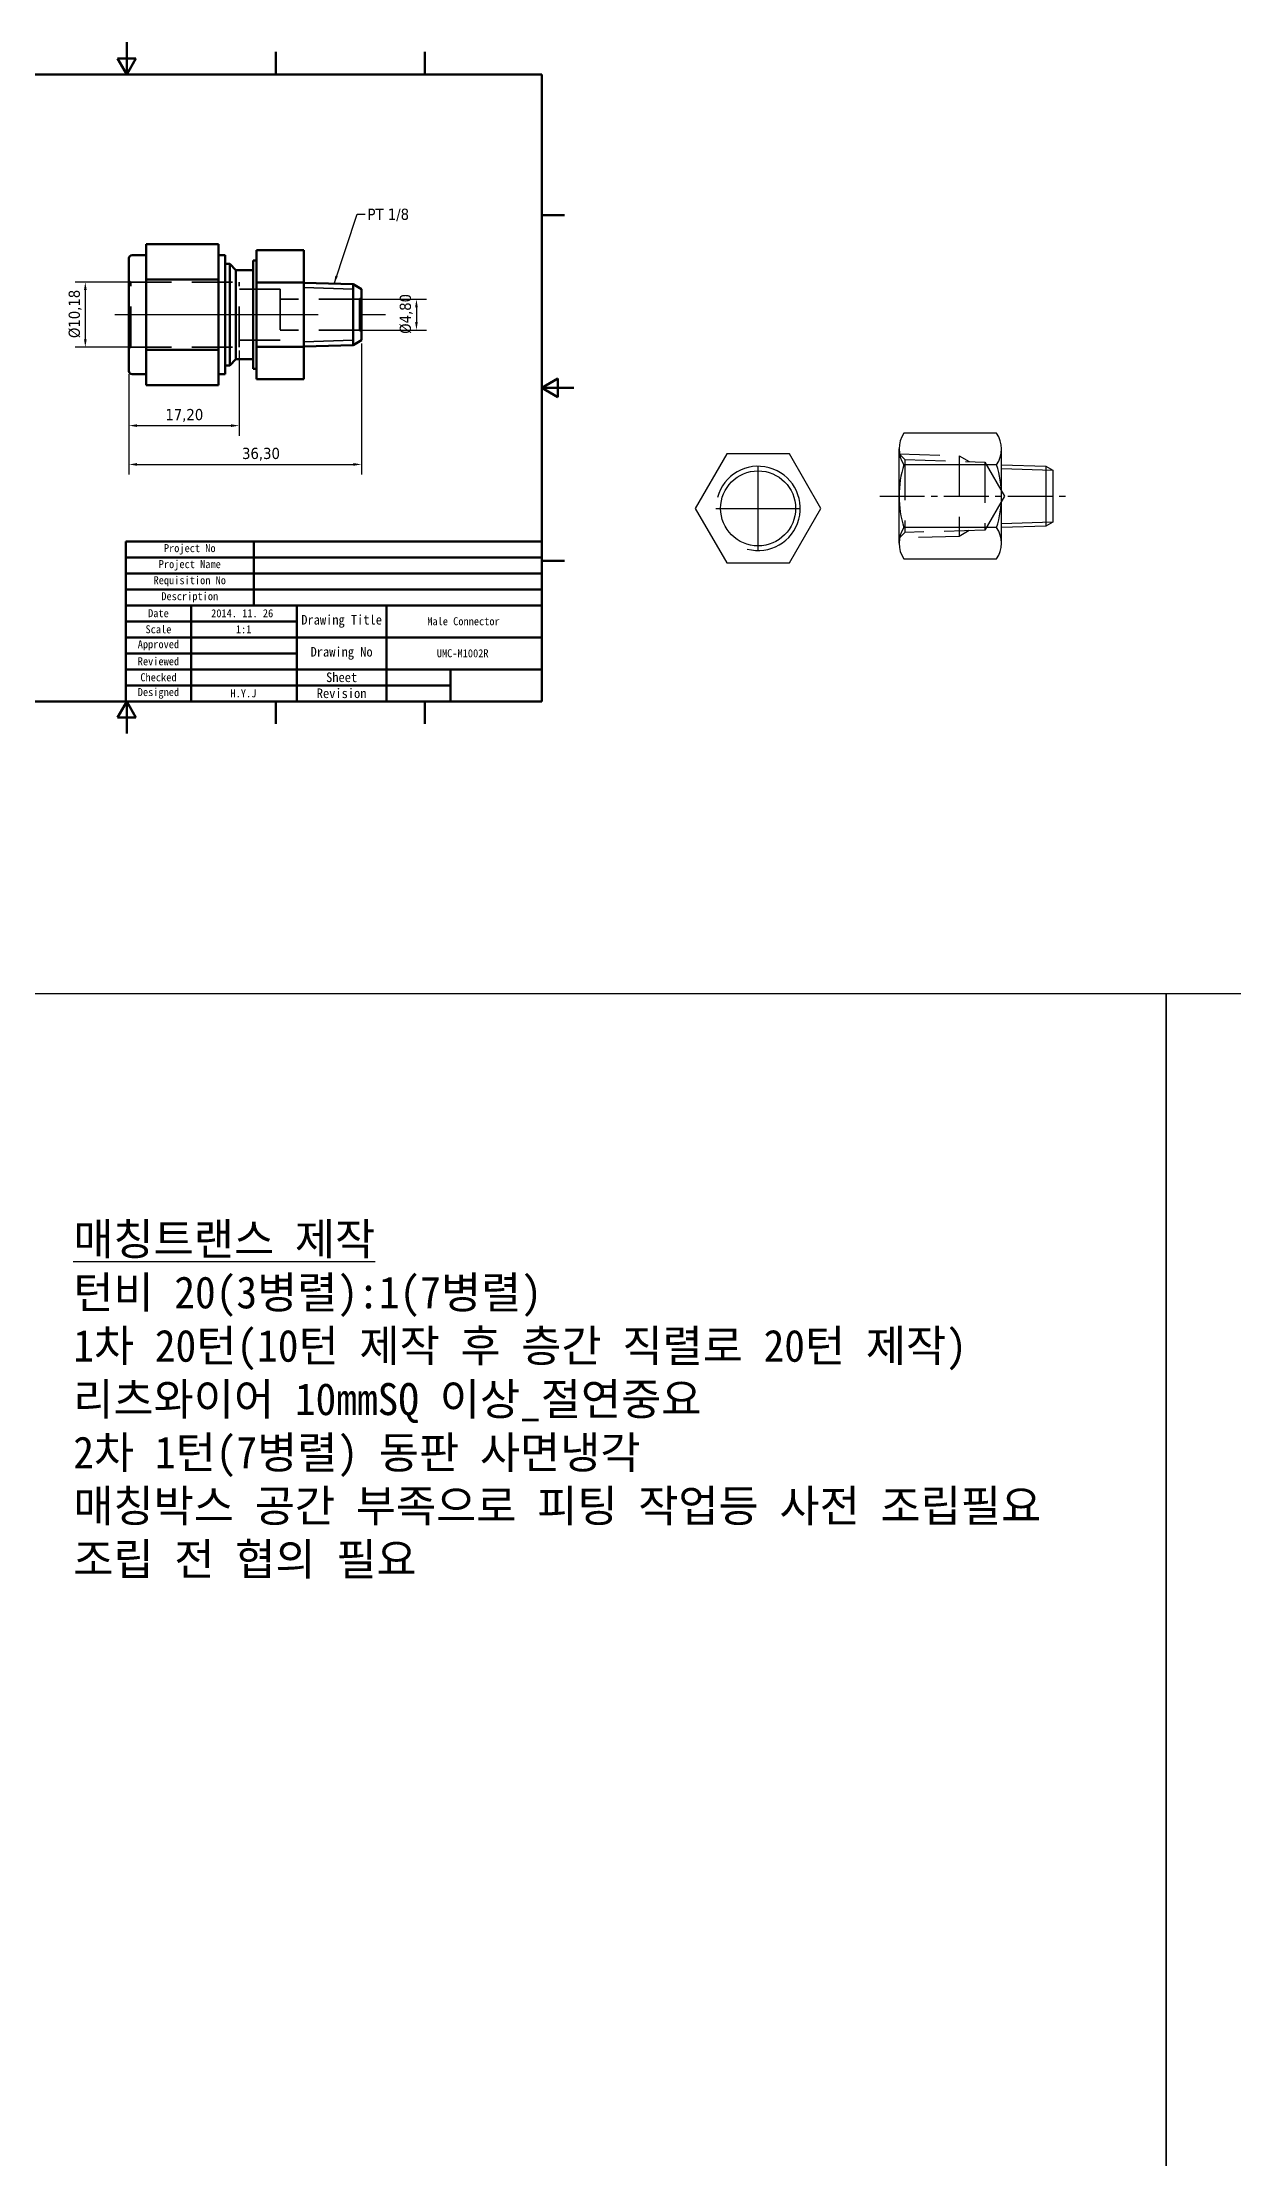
# Model space of a CAD drawing. Header units: millimetres. Extents: x -4251 to 2609, y -1673 to 4048.
# Drawn here: x -2585.7 to -2399.6, y 1102.1 to 1432.6 of the extents above; entities that cross this region are included whole.
import ezdxf
from ezdxf.enums import TextEntityAlignment as Align

# ---------------------------------------------------------------- set-up
doc = ezdxf.new("R2010")
doc.units = ezdxf.units.MM
for name, pattern in [('CENTER', [50.8, 31.75, -6.35, 6.35, -6.35]), ('CENTER1', [10, 7, -1, 1, -1]), ('HIDDEN', [9.525, 6.35, -3.175])]:
    doc.linetypes.add(name, pattern=pattern)
doc.layers.add('CENTER', color=1, linetype='CENTER')
doc.layers.add('THIN', color=3, linetype='Continuous')
for name, color, linetype, lineweight in [('경계(ISO)', 7, 'Continuous', 70), ('기호(ISO)', 7, 'Continuous', 25), ('외형선(ISO)', 7, 'Continuous', 50), ('은선 (ISO)', 2, 'HIDDEN', 35), ('제목(ISO)', 5, 'Continuous', 50), ('좁은 외형선(ISO)', 7, 'Continuous', 35), ('중심선(ISO)', 1, 'CENTER', 25), ('치수(ISO)', 7, 'Continuous', 25)]:
    doc.layers.add(name, color=color, linetype=linetype, lineweight=lineweight)
doc.styles.add('HAN', font='')
doc.styles.add('주 문자 (ISO)', font='tahoma.ttf')
doc.styles.add('텍스트 스타일25', font='')
doc.styles.get('HAN').set_extended_font_data('GulimChe')
doc.styles.get('텍스트 스타일25').set_extended_font_data('GulimChe')
doc.dimstyles.new('기본값 (ISO)', dxfattribs={"dimscale": 0.5, "dimtxt": 3.5, "dimasz": 2.5, "dimexe": 3.175, "dimexo": 1, "dimgap": 0.762, "dimtad": 1, "dimrnd": 1e-08, "dimzin": 0, "dimtxsty": '주 문자 (ISO)', "dimcen": 0.09, "dimdle": 10, "dimclrd": 256, "dimclre": 256, "dimclrt": 256, "dimazin": 0, "dimtfac": 1.001486, "dimtmove": 0, "dimatfit": 3, "dimfxl": 0, "dimtolj": 1, "dimtzin": 0, "dimlwd": -1, "dimlwe": -1, "dimarcsym": 0})
doc.dimstyles.new('기본값 - 방법 1b (ISO)$7', dxfattribs={"dimscale": 0.5, "dimtxt": 3.5, "dimasz": 2.5, "dimexe": 3.175, "dimexo": 0, "dimgap": 0.762, "dimtad": 1, "dimtoh": 1, "dimrnd": 1e-08, "dimtxsty": '주 문자 (ISO)', "dimcen": 0.09, "dimdle": 10, "dimclrd": 256, "dimclre": 256, "dimclrt": 256, "dimazin": 2, "dimtfac": 1, "dimtmove": 0, "dimatfit": 3, "dimfxl": 0, "dimtolj": 1, "dimlwd": -1, "dimlwe": -1, "dimarcsym": 0})

# ---------------------------------------------------------------- blocks, each defined once
blk = doc.blocks.new('경계 A4 승인도')
at = {"layer": '경계(ISO)'}
for p, q in [((46.57, 205.9), (46.57, 212.9)), ((93.13, 205.9), (93.13, 212.9)), ((139.7, 205.9), (139.7, 215.9)), ((186.27, 205.9), (186.27, 212.9)), ((232.83, 205.9), (232.83, 212.9)), ((10, 205.9), (10, 10)), ((10, 205.9), (269.4, 205.9)), ((139.7, 205.9), (136.81, 210.9)), ((136.81, 210.9), (142.59, 210.9)), ((139.7, 205.9), (142.59, 210.9)), ((269.4, 205.9), (269.4, 10)), ((10, 161.93), (3, 161.93)), ((269.4, 161.93), (276.4, 161.93)), ((10, 107.95), (0, 107.95)), ((10, 107.95), (5, 110.84)), ((5, 105.06), (5, 110.84)), ((10, 107.95), (5, 105.06)), ((269.4, 107.95), (274.4, 110.84)), ((269.4, 107.95), (274.4, 105.06)), ((269.4, 107.95), (279.4, 107.95)), ((274.4, 110.84), (274.4, 105.06)), ((10, 53.97), (3, 53.97)), ((269.4, 53.97), (276.4, 53.97)), ((10, 10), (269.4, 10)), ((46.57, 10), (46.57, 3)), ((93.13, 10), (93.13, 3)), ((139.7, 10), (136.81, 5)), ((139.7, 10), (142.59, 5)), ((139.7, 10), (139.7, 0)), ((186.27, 10), (186.27, 3)), ((232.83, 10), (232.83, 3)), ((142.59, 5), (136.81, 5))]:
    blk.add_line(p, q, dxfattribs=at)
blk = doc.blocks.new('제목 블록 A4 승인도')
at = {"layer": '제목(ISO)'}
for p, q in [((86.6, 115.66), (216.6, 115.66)), ((86.6, 65.66), (86.6, 115.66)), ((126.6, 115.66), (126.6, 95.66)), ((216.6, 115.66), (216.6, 65.66)), ((86.6, 110.66), (216.6, 110.66)), ((86.6, 105.66), (216.6, 105.66)), ((86.6, 100.66), (216.6, 100.66)), ((86.6, 95.66), (216.6, 95.66)), ((107.03, 95.66), (107.03, 65.66)), ((140.03, 95.66), (140.03, 65.66)), ((168.03, 95.66), (168.03, 65.66)), ((86.6, 90.66), (140.03, 90.66)), ((86.6, 85.66), (216.6, 85.66)), ((86.6, 80.66), (140.03, 80.66)), ((86.6, 75.66), (216.6, 75.66)), ((188.03, 75.66), (188.03, 65.66)), ((86.6, 70.66), (188.03, 70.66)), ((216.6, 65.66), (86.6, 65.66))]:
    blk.add_line(p, q, dxfattribs=at)
at = {"layer": '제목(ISO)', "attachment_point": 5, "style": '주 문자 (ISO)'}
for s, insert, char_height in [('\\f굴림체|b0|i0;\\H2.5000;Project No', (106.6, 113.19), 2.5), ('\\f굴림체|b0|i0;\\H2.5000;Project Name', (106.6, 108.19), 2.5), ('\\f굴림체|b0|i0;\\H2.5000;Requisition No', (106.6, 103.19), 2.5), ('\\f굴림체|b0|i0;\\H2.5000;Description', (106.6, 98.2), 2.5), ('\\f굴림체|b0|i0;\\H2.5000;Date', (96.82, 93.22), 2.5), ('\\f굴림체|b0|i0;\\H3.0000;Drawing Title', (154.03, 90.7), 3), ('\\f굴림체|b0|i0;\\H2.5000;Scale', (96.82, 88.2), 2.5), ('\\f굴림체|b0|i0;\\H2.5000;Approved', (96.82, 83.2), 2.5), ('\\f굴림체|b0|i0;\\H2.5000;Reviewed', (96.82, 78.2), 2.5), ('\\f굴림체|b0|i0;\\H3.0000;Drawing No', (154.03, 80.7), 3), ('\\f굴림체|b0|i0;\\H2.5000;Checked', (96.82, 73.2), 2.5), ('\\f굴림체|b0|i0;\\H3.0000;Sheet', (154.03, 73.2), 3), ('\\f굴림체|b0|i0;\\H2.5000;Designed', (96.82, 68.2), 2.5), ('\\f굴림체|b0|i0;\\H3.0000;Revision', (154.03, 68.2), 3)]:
    blk.add_mtext(s, dxfattribs=dict(at, insert=insert, char_height=char_height))
at = {"layer": '제목(ISO)', "style": '텍스트 스타일25'}
for tag, p in [('<Project_No>', (171.6, 113.16)), ('<Project_Name>', (171.6, 108.16)), ('<Requisition_No>', (171.6, 103.16)), ('<Description>', (171.6, 98.16)), ('<Approved>', (123.53, 83.16)), ('<Reviewed>', (123.53, 78.16)), ('<Checked>', (123.53, 73.16)), ('<Sheet>', (178.03, 73.16)), ('<revision>', (178.03, 68.16))]:
    blk.add_attdef(tag, text='', height=2.5, dxfattribs=at).set_placement(p, align=Align.MIDDLE_CENTER)
for tag, p in [('<Date>_001', (114.93, 91.97)), ('<Scale>_001', (120.99, 86.97)), ('<Drawing_Title>_001', (180.78, 89.47)), ('<Drawing_No>_001', (183.76, 79.48)), ('<Designed>_001', (119.16, 66.97))]:
    blk.add_attdef(tag, p, '', height=2.5, dxfattribs=at)
blk = doc.blocks.new('*D746')
at = {"layer": 'DEFPOINTS', "color": 0}
for p in [(-2535.84, 1386.06), (-2572.14, 1381.26), (-2535.84, 1366.67)]:
    blk.add_point(p, dxfattribs=at)
at = {"layer": '치수(ISO)'}
for p, q in [((-2535.84, 1385.56), (-2535.84, 1365.08)), ((-2572.14, 1380.76), (-2572.14, 1365.08)), ((-2570.89, 1366.67), (-2537.09, 1366.67))]:
    blk.add_line(p, q, dxfattribs=at)
for points in [[(-2570.89, 1366.88), (-2570.89, 1366.46), (-2572.14, 1366.67)], [(-2537.09, 1366.88), (-2537.09, 1366.46), (-2535.84, 1366.67)]]:
    blk.add_solid(points, dxfattribs=at)
at = {"layer": '치수(ISO)', "insert": (-2554.48, 1369.27), "char_height": 1.75, "attachment_point": 1, "style": '주 문자 (ISO)'}
blk.add_mtext('\\A1;36,30', dxfattribs=at)
blk = doc.blocks.new('*D747')
at = {"layer": 'DEFPOINTS', "color": 0}
for p in [(-2571.84, 1395.15), (-2578.96, 1384.97), (-2571.84, 1384.97)]:
    blk.add_point(p, dxfattribs=at)
at = {"layer": '치수(ISO)'}
for p, q in [((-2572.34, 1395.15), (-2580.55, 1395.15)), ((-2578.96, 1393.9), (-2578.96, 1386.22)), ((-2572.34, 1384.97), (-2580.55, 1384.97))]:
    blk.add_line(p, q, dxfattribs=at)
for points in [[(-2579.17, 1393.9), (-2578.75, 1393.9), (-2578.96, 1395.15)], [(-2579.17, 1386.22), (-2578.75, 1386.22), (-2578.96, 1384.97)]]:
    blk.add_solid(points, dxfattribs=at)
at = {"layer": '치수(ISO)', "insert": (-2581.56, 1386.41), "char_height": 1.75, "attachment_point": 1, "rotation": 90, "style": '주 문자 (ISO)'}
blk.add_mtext('\\A1;%%c10,18', dxfattribs=at)
blk = doc.blocks.new('*D748')
at = {"layer": 'DEFPOINTS', "color": 0}
for p in [(-2554.94, 1384.97), (-2572.14, 1381.26), (-2554.94, 1372.73)]:
    blk.add_point(p, dxfattribs=at)
at = {"layer": '치수(ISO)'}
for p, q in [((-2554.94, 1384.47), (-2554.94, 1371.14)), ((-2572.14, 1380.76), (-2572.14, 1371.14)), ((-2570.89, 1372.73), (-2556.19, 1372.73))]:
    blk.add_line(p, q, dxfattribs=at)
for points in [[(-2570.89, 1372.94), (-2570.89, 1372.52), (-2572.14, 1372.73)], [(-2556.19, 1372.94), (-2556.19, 1372.52), (-2554.94, 1372.73)]]:
    blk.add_solid(points, dxfattribs=at)
at = {"layer": '치수(ISO)', "insert": (-2566.45, 1375.33), "char_height": 1.75, "attachment_point": 1, "style": '주 문자 (ISO)'}
blk.add_mtext('\\A1;17,20', dxfattribs=at)
blk = doc.blocks.new('*D749')
at = {"layer": 'DEFPOINTS', "color": 0}
for p in [(-2536.14, 1392.46), (-2536.14, 1387.66), (-2527.25, 1387.66)]:
    blk.add_point(p, dxfattribs=at)
at = {"layer": '치수(ISO)'}
for p, q in [((-2535.64, 1392.46), (-2525.67, 1392.46)), ((-2527.25, 1391.21), (-2527.25, 1388.91)), ((-2535.64, 1387.66), (-2525.67, 1387.66))]:
    blk.add_line(p, q, dxfattribs=at)
for points in [[(-2527.46, 1391.21), (-2527.05, 1391.21), (-2527.25, 1392.46)], [(-2527.46, 1388.91), (-2527.05, 1388.91), (-2527.25, 1387.66)]]:
    blk.add_solid(points, dxfattribs=at)
at = {"layer": '치수(ISO)', "insert": (-2529.86, 1387.07), "char_height": 1.75, "attachment_point": 1, "rotation": 90, "style": '주 문자 (ISO)'}
blk.add_mtext('\\A1;%%c4,80', dxfattribs=at)

msp = doc.modelspace()

# ---------------------------------------------------------------- linework, layer by layer
at = {"color": 30}
for p, q in [((-2451.8924, 1354.3604, 0), (-2451.8924, 1369.0828, 0)), ((-2435.8924, 1354.3604, 0), (-2435.8924, 1369.0828, 0)), ((-2436.6516, 1366.6291, 0), (-2451.1332, 1366.6291, 0)), ((-2436.6516, 1356.8141, 0), (-2451.1332, 1356.8141, 0))]:
    msp.add_line(p, q, dxfattribs=at)
at = {"color": 2, "linetype": 'HIDDEN'}
for p, q in [((-2442.4924, 1368.0064, 0), (-2442.4924, 1355.4369, 0)), ((-2438.482, 1367.0249, 0), (-2438.482, 1356.4183, 0))]:
    msp.add_line(p, q, dxfattribs=at)
for p, q in [((-2428.956, 1366.3919, 0), (-2428.956, 1357.0514, 0)), ((-2427.8924, 1365.7777, 0), (-2427.8924, 1357.6655, 0))]:
    msp.add_line(p, q)
at = {"color": 1, "linetype": 'CENTER1'}
msp.add_line((-2454.8924, 1361.7216, 0), (-2424.8924, 1361.7216, 0), dxfattribs=at)
at = {"color": 30, "elevation": 0}
msp.add_lwpolyline([(-2436.6516, 1356.8141, 0.15470054), (-2436.6516, 1366.6291, 0.30940108), (-2436.6516, 1371.5366), (-2451.1332, 1371.5366, 0.30940108), (-2451.1332, 1366.6291, 0.15470054), (-2451.1332, 1356.8141, 0.30940108), (-2451.1332, 1351.9066), (-2436.6516, 1351.9066, 0.30940108)], format="xyb", close=True, dxfattribs=at)
msp.add_lwpolyline([(-2478.8033, 1368.3036), (-2483.7108, 1359.8036), (-2478.8033, 1351.3036), (-2468.9884, 1351.3036), (-2464.0809, 1359.8036), (-2468.9884, 1368.3036)], close=True, dxfattribs=at)
at = {"color": 2, "linetype": 'HIDDEN', "elevation": 0}
for points in [[(-2451.8924, 1368.3001), (-2442.4924, 1368.0064), (-2440.9249, 1367.1013)], [(-2451.8924, 1368.3001), (-2451.0088, 1367.4165), (-2451.0088, 1356.0267), (-2451.8924, 1355.1431)], [(-2451.0088, 1367.4165), (-2438.482, 1367.0249), (-2435.4202, 1361.7216), (-2438.482, 1356.4183), (-2451.0088, 1356.0267)], [(-2440.9249, 1356.3419), (-2442.4924, 1355.4369), (-2451.8924, 1355.1431)]]:
    msp.add_lwpolyline(points, dxfattribs=at)
at = {"elevation": 0}
for points in [[(-2435.8924, 1366.0278), (-2427.8924, 1365.7777)], [(-2427.8924, 1357.6655), (-2435.8924, 1357.4154)]]:
    msp.add_lwpolyline(points, dxfattribs=at)
for points in [[(-3055.7965, 1284.0421), (-2410.1852, 1284.0421), (-2410.1852, 920.3344), (-3055.7965, 920.3344)], [(-2410.1852, 1284.0421), (-1979.9409, 1284.0421), (-1979.9409, 920.3344), (-2410.1852, 920.3344)]]:
    msp.add_lwpolyline(points, close=True, dxfattribs=at)
msp.add_circle((-2473.8958, 1359.8036, 0), 5.8549)
at = {"layer": 'CENTER'}
for p, q in [((-2473.8958, 1353.2251, 0), (-2473.8958, 1366.3821, 0)), ((-2480.4743, 1359.8036, 0), (-2467.3173, 1359.8036, 0))]:
    msp.add_line(p, q, dxfattribs=at)
at = {"layer": 'THIN', "elevation": 0}
for points in [[(-2435.8924, 1366.6086), (-2428.956, 1366.3919), (-2427.8924, 1365.7777)], [(-2427.8924, 1357.6655), (-2428.956, 1357.0514), (-2435.8924, 1356.8346)]]:
    msp.add_lwpolyline(points, dxfattribs=at)
at = {"layer": 'THIN'}
msp.add_arc((-2473.8958, 1359.8036, 0), 6.5785, 255, 165, dxfattribs=at)
at = {"layer": '외형선(ISO)'}
for p, q in [((-2572.1391, 1381.2611, 0), (-2572.1391, 1398.8611, 0)), ((-2569.4391, 1399.3611, 0), (-2571.6391, 1399.3611, 0)), ((-2569.4391, 1379.0626, 0), (-2569.4391, 1401.0596, 0)), ((-2558.1391, 1401.0596, 0), (-2569.4391, 1401.0596, 0)), ((-2558.1391, 1401.0596, 0), (-2558.1391, 1379.0626, 0)), ((-2557.1391, 1399.3611, 0), (-2558.1391, 1399.3611, 0)), ((-2557.1391, 1380.7611, 0), (-2557.1391, 1399.3611, 0)), ((-2552.7391, 1398.5111, 0), (-2552.7391, 1381.6111, 0)), ((-2552.2391, 1398.5111, 0), (-2552.7391, 1398.5111, 0)), ((-2552.2391, 1379.9806, 0), (-2552.2391, 1400.1416, 0)), ((-2552.2391, 1400.1416, 0), (-2544.8391, 1400.1416, 0)), ((-2544.8391, 1400.1416, 0), (-2544.8391, 1379.9806, 0)), ((-2558.1391, 1395.5604, 0), (-2569.4391, 1395.5604, 0)), ((-2556.4041, 1398.0011, 0), (-2557.1391, 1398.0011, 0)), ((-2556.4041, 1382.1211, 0), (-2556.4041, 1398.0011, 0)), ((-2555.4391, 1397.0361, 0), (-2556.4041, 1398.0011, 0)), ((-2555.4391, 1397.0361, 0), (-2555.4391, 1383.0861, 0)), ((-2552.7391, 1397.0361, 0), (-2555.4391, 1397.0361, 0)), ((-2552.2391, 1395.1014, 0), (-2544.8391, 1395.1014, 0)), ((-2537.1391, 1394.8011, 0), (-2544.8391, 1395.0361, 0)), ((-2535.8391, 1394.0611, 0), (-2537.1391, 1394.8011, 0)), ((-2537.1391, 1394.8011, 0), (-2537.1391, 1385.3211, 0)), ((-2535.8391, 1394.0611, 0), (-2535.8391, 1386.0611, 0)), ((-2552.2391, 1385.0208, 0), (-2544.8391, 1385.0208, 0)), ((-2537.1391, 1385.3211, 0), (-2544.8391, 1385.0861, 0)), ((-2535.8391, 1386.0611, 0), (-2537.1391, 1385.3211, 0)), ((-2558.1391, 1384.5618, 0), (-2569.4391, 1384.5618, 0)), ((-2556.4041, 1382.1211, 0), (-2557.1391, 1382.1211, 0)), ((-2555.4391, 1383.0861, 0), (-2556.4041, 1382.1211, 0)), ((-2552.7391, 1383.0861, 0), (-2555.4391, 1383.0861, 0)), ((-2569.4391, 1380.7611, 0), (-2571.6391, 1380.7611, 0)), ((-2558.1391, 1379.0626, 0), (-2569.4391, 1379.0626, 0)), ((-2557.1391, 1380.7611, 0), (-2558.1391, 1380.7611, 0)), ((-2552.2391, 1381.6111, 0), (-2552.7391, 1381.6111, 0)), ((-2552.2391, 1379.9806, 0), (-2544.8391, 1379.9806, 0))]:
    msp.add_line(p, q, dxfattribs=at)
for centre, start, end in [((-2571.6391, 1398.8611, 0), 90, 180), ((-2571.6391, 1381.2611, 0), 180, 270)]:
    msp.add_arc(centre, 0.5, start, end, dxfattribs=at)
at = {"layer": '은선 (ISO)'}
for p, q in [((-2571.8391, 1395.1511, 0), (-2572.1391, 1395.4511, 0)), ((-2571.8391, 1384.9711, 0), (-2571.8391, 1395.1511, 0)), ((-2571.8391, 1395.1511, 0), (-2554.9391, 1395.1511, 0)), ((-2554.9391, 1384.9711, 0), (-2554.9391, 1395.1511, 0)), ((-2548.5391, 1394.0611, 0), (-2554.9391, 1394.0611, 0)), ((-2548.5391, 1394.0611, 0), (-2548.5391, 1386.0611, 0)), ((-2536.1391, 1392.4611, 0), (-2548.5391, 1392.4611, 0)), ((-2536.1391, 1392.4611, 0), (-2535.8391, 1392.7611, 0)), ((-2536.1391, 1392.4611, 0), (-2536.1391, 1387.6611, 0)), ((-2571.8391, 1384.9711, 0), (-2572.1391, 1384.6711, 0)), ((-2571.8391, 1384.9711, 0), (-2554.9391, 1384.9711, 0)), ((-2548.5391, 1386.0611, 0), (-2554.9391, 1386.0611, 0)), ((-2536.1391, 1387.6611, 0), (-2548.5391, 1387.6611, 0)), ((-2536.1391, 1387.6611, 0), (-2535.8391, 1387.3611, 0))]:
    msp.add_line(p, q, dxfattribs=at)
at = {"layer": '좁은 외형선(ISO)'}
for p, q in [((-2537.1391, 1394.0482, 0), (-2544.8391, 1394.2832, 0)), ((-2544.8391, 1385.8391, 0), (-2537.1391, 1386.0741, 0))]:
    msp.add_line(p, q, dxfattribs=at)
at = {"layer": '중심선(ISO)', "linetype": 'CENTER'}
msp.add_line((-2574.3391, 1390.0611, 0), (-2532.0721, 1390.0611, 0), dxfattribs=at)

# ---------------------------------------------------------------- block references
at = {"xscale": 0.5, "yscale": 0.5, "zscale": 0.5}
msp.add_blockref('경계 A4 승인도', (-2642.3518, 1324.6453, 0), dxfattribs=at)
ref = msp.add_blockref('제목 블록 A4 승인도', (-2615.9505, 1296.814, 0), dxfattribs=dict(xscale=0.5, yscale=0.5, zscale=0.5))
ref.add_attrib('<Date>_001', '2014. 11. 26', (-2559.3131, 1342.8002, 0), dxfattribs={"layer": '제목(ISO)', "height": 1.25, "style": '텍스트 스타일25'})
ref.add_attrib('<Scale>_001', '1:1', (-2555.4533, 1340.3002, 0), dxfattribs={"layer": '제목(ISO)', "height": 1.25, "style": '텍스트 스타일25'})
ref.add_attrib('<Designed>_001', 'H.Y.J', (-2556.2936, 1330.2986, 0), dxfattribs={"layer": '제목(ISO)', "height": 1.25, "style": '텍스트 스타일25'})
ref.add_attrib('<Drawing_Title>_001', 'Male Connector', (-2525.5589, 1341.5502, 0), dxfattribs={"layer": '제목(ISO)', "height": 1.25, "style": '텍스트 스타일25'})
ref.add_attrib('<Drawing_No>_001', 'UMC-M1002R', (-2524.0695, 1336.5519, 0), dxfattribs={"layer": '제목(ISO)', "height": 1.25, "style": '텍스트 스타일25'})

# ---------------------------------------------------------------- texts
at = {"color": 2, "insert": (-2580.8409, 1248.1949, -0.0001), "char_height": 5, "attachment_point": 1, "style": 'HAN'}
msp.add_mtext_dynamic_manual_height_columns('{\\L매칭트랜스 제작\\P\\l\\C1;턴비 20(3병렬):1(7병렬)\\P1차 20턴(10턴 제작 후 층간 직렬로 20턴 제작)\\P리츠와이어 10mmSQ 이상_절연중요\\P2차 1턴(7병렬) 동판 사면냉각\\P매칭박스 공간 부족으로 피팅 작업등 사전 조립필요\\P조립 전 협의 필요}', width=794.617376, gutter_width=769.2954, heights=[449.7266], dxfattribs=at)
at = {"layer": '기호(ISO)', "insert": (-2534.8902, 1406.6168, 0), "char_height": 1.75, "width": 7.031199, "attachment_point": 1, "style": '주 문자 (ISO)'}
msp.add_mtext('{PT 1/8}', dxfattribs=at)

# ---------------------------------------------------------------- dimensions: what is measured, and where the dimension line sits
at = {"layer": '치수(ISO)'}
for base, p1, p2, angle, override, picture, middle in [((-2578.9581, 1384.9711, 0), (-2571.8391, 1395.1511, 0), (-2571.8391, 1384.9711, 0), 270, {"dimdec": 2, "dimtp": 0, "dimtm": 0, "dimtdec": 2, "dimtofl": 0, "dimatfit": 1}, '*D747', (-2578.9581, 1390.0611, 0)), ((-2527.2542, 1387.6611, 0), (-2536.1391, 1392.4611, 0), (-2536.1391, 1387.6611, 0), 90, {"dimdec": 2, "dimtp": 0, "dimtm": 0, "dimtdec": 2, "dimtofl": 1, "dimatfit": 1}, '*D749', (-2527.2542, 1390.0611, 0))]:
    dim = msp.add_linear_dim(base=base, p1=p1, p2=p2, angle=angle, text='%%c<>', dimstyle='기본값 (ISO)', override=override, dxfattribs=at)
    dim.commit()
    dim.dimension.update_dxf_attribs({"geometry": picture, "text_midpoint": middle, "dimtype": 160})
for base, p2, override, picture, middle in [((-2535.8391, 1366.6677, 0), (-2535.8391, 1386.0611, 0), {"dimdec": 2, "dimtp": 0, "dimtm": 0, "dimtdec": 2, "dimtofl": 0, "dimatfit": 1}, '*D746', (-2551.5956, 1366.6677, 0)), ((-2554.9391, 1372.7322, 0), (-2554.9391, 1384.9711, 0), {"dimtofl": 0, "dimatfit": 1}, '*D748', (-2563.6441, 1372.7322, 0))]:
    dim = msp.add_linear_dim(base=base, p1=(-2572.1391, 1381.2611, 0), p2=p2, angle=180, dimstyle='기본값 (ISO)', override=override, dxfattribs=at)
    dim.commit()
    dim.dimension.update_dxf_attribs({"geometry": picture, "text_midpoint": middle, "dimtype": 160})

# ---------------------------------------------------------------- leaders
at = {"layer": '기호(ISO)', "annotation_type": 0, "has_hookline": 1, "hookline_direction": 0, "text_width": 6.7685}
msp.add_leader([(-2540.1202, 1394.8921, 0), (-2536.5212, 1405.7418, 0), (-2535.2712, 1405.7418, 0)], dimstyle='기본값 - 방법 1b (ISO)$7', override={"dimtad": 0}, dxfattribs=at)

doc.saveas('drawing.dxf')
